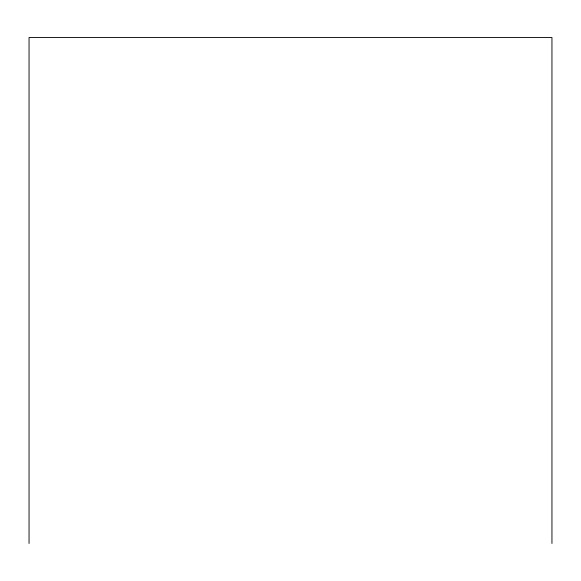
<?xml version="1.0" encoding="UTF-8"?>
<svg xmlns="http://www.w3.org/2000/svg" width="581" height="581" viewBox="0 0 581 581"><rect width="100%" height="100%" fill="white"/><g stroke="black" fill="none" stroke-linecap="round" stroke-linejoin="round"><path stroke-width="0.87" d="M551.95 543.489L551.95 37.511L29.05 37.511L29.05 543.489"/></g></svg>
